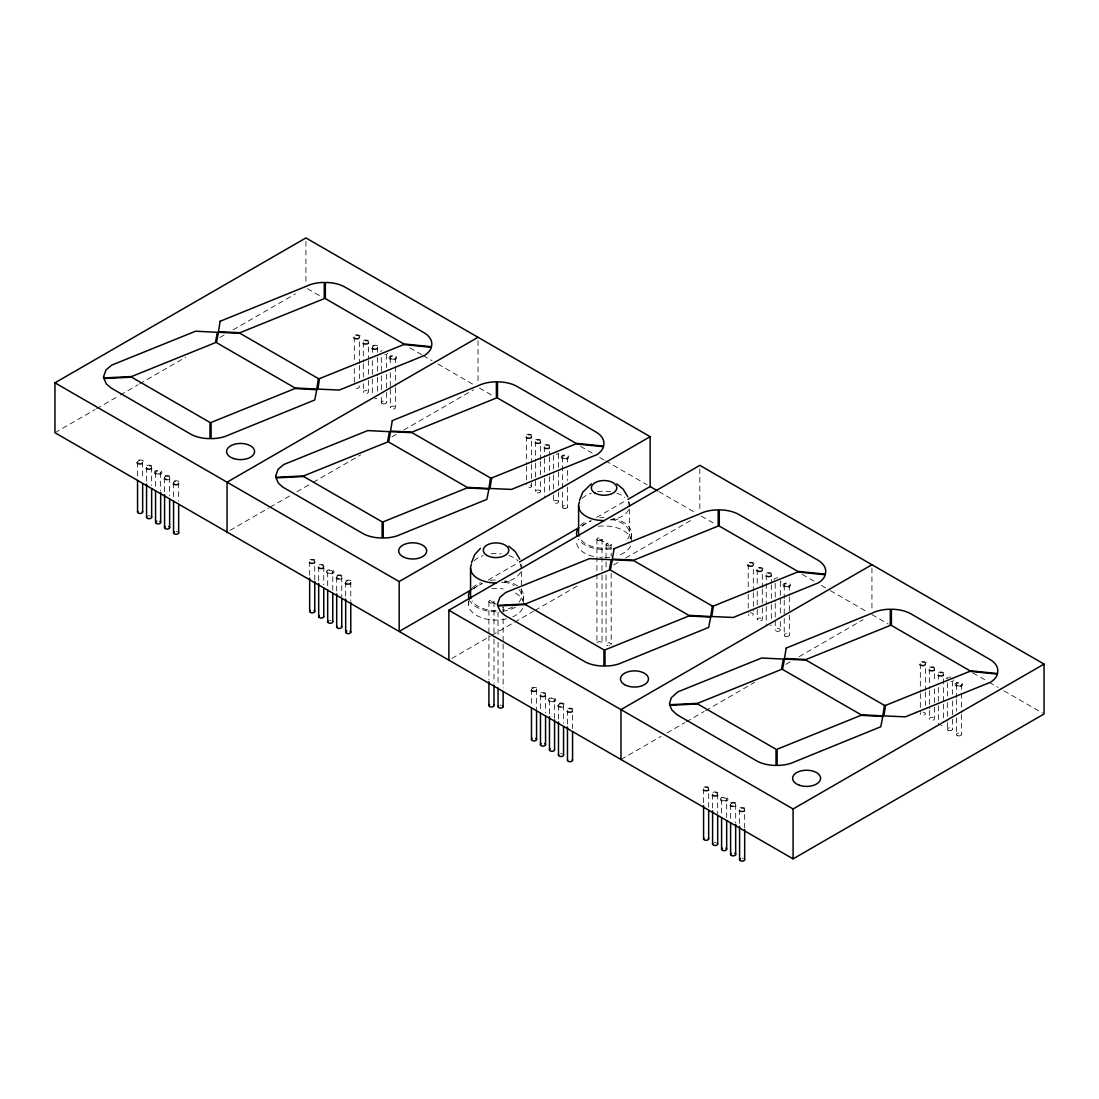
<?xml version="1.0" encoding="UTF-8"?>
<svg xmlns="http://www.w3.org/2000/svg" width="1099" height="1099" viewBox="0 0 1099 1099"><rect width="100%" height="100%" fill="white"/><g stroke="black" fill="none" stroke-linecap="round" stroke-linejoin="round"><path stroke-width="0.75" stroke-dasharray="5 3.75" d="M54.95 432.718L95.05 409.57M96.533 408.704L118.802 395.846M120.286 394.994L138.117 384.705M139.6 383.839L185.635 357.271M219.786 337.544L224.237 334.975M233.153 329.837L295.521 293.818M230.034 530.364L268.637 508.081M270.12 507.216L290.919 495.209M296.854 491.789L311.704 483.217M313.188 482.351L360.706 454.917M391.903 436.921L396.354 434.339M403.773 430.052L473.573 389.76M471.938 589.435L482.337 583.432M488.272 580.011L517.972 562.867M581.824 525.995L590.74 520.857M596.675 517.423L626.375 500.279M451.826 658.425L490.442 636.129M491.926 635.277L533.51 611.264M534.993 610.412L578.06 585.547M613.695 564.968L619.644 561.548M625.578 558.113L690.914 520.39M620.976 759.505L661.062 736.357M667.011 732.923L684.828 722.634M686.312 721.782L704.129 711.493M705.613 710.641L754.628 682.342M785.812 664.332L790.263 661.763M799.179 656.625L863.031 619.754M599.477 539.211L608.626 544.5M491.459 601.579L496.034 604.216M307.404 288.68L320.757 296.387M409.776 347.779L421.645 354.634M423.129 355.499L432.031 360.637M437.965 364.057L473.573 384.623M479.507 388.043L492.86 395.75M580.409 446.29L593.762 454.011M599.697 457.431L604.148 460M605.631 460.852L647.174 484.838M658.905 491.624L695.447 512.711M701.313 516.104L716.15 524.663M802.201 574.351L814.071 581.206M821.489 585.492L828.907 589.765M830.391 590.63L867.482 612.047M871.933 614.616L888.253 624.04M972.835 672.863L987.671 681.421M989.155 682.287L998.057 687.424M1003.991 690.845L1042.566 713.127M961.446 684.567L961.446 712.839M961.446 714.501L961.446 734.462M956.35 684.567L956.35 697.865M956.35 699.527L956.35 711.177M956.35 717.826L956.35 734.462M952.435 681.037L952.435 694.334M952.435 700.983L952.435 717.62M952.435 719.282L952.435 729.255M947.352 682.699L947.352 695.997M947.352 702.646L947.352 720.944M947.352 722.606L947.352 729.255M943.437 674.168A2.541 1.47 0 0 1 939.618 675.445A2.541 1.47 0 0 1 939.618 672.89A2.541 1.47 0 0 1 943.437 674.168L943.437 702.44M943.437 704.102L943.437 722.4M938.34 674.168L938.34 680.817M938.34 687.479L938.34 704.102M938.34 705.764L938.34 724.062M934.438 668.975A2.541 1.47 0 0 1 930.619 670.239A2.541 1.47 0 0 1 930.619 667.697A2.541 1.47 0 0 1 934.438 668.975L934.438 682.287M934.438 688.936L934.438 705.558M934.438 707.22L934.438 718.87A2.541 1.47 0 0 1 930.619 720.133A2.541 1.47 0 0 1 930.619 717.592A2.541 1.47 0 0 1 934.438 718.87M929.342 668.975L929.342 688.922M929.342 690.584L929.342 708.882M929.342 710.545L929.342 718.856M925.427 663.837A2.541 1.47 0 0 1 921.525 665.019A2.541 1.47 0 0 1 921.718 662.477A2.541 1.47 0 0 1 925.427 663.837L925.427 690.447M925.427 692.109L925.427 705.421M920.344 663.714L920.344 691.985M920.344 693.648L920.344 711.946M871.933 568.046L871.933 611.291M789.329 585.19L789.329 595.177M789.329 596.839L789.329 613.476M789.329 615.138L789.329 635.085M784.233 585.19L784.233 598.502M784.233 600.164L784.233 616.8M784.233 618.462L784.233 635.085M780.331 581.659L780.331 613.256M780.331 621.581L780.331 629.892A2.541 1.47 0 0 1 776.512 631.169A2.541 1.47 0 0 1 776.512 628.614A2.541 1.47 0 0 1 780.331 629.892M775.235 583.322L775.235 601.62M775.235 603.282L775.235 629.892M771.319 574.804A2.541 1.47 0 0 1 767.5 576.082A2.541 1.47 0 0 1 767.5 573.527A2.541 1.47 0 0 1 771.319 574.804L771.319 583.116M771.319 584.778L771.319 603.076M771.319 604.738L771.319 623.037M766.237 574.804L766.237 604.738M766.237 606.401L766.237 624.699M762.321 569.612A2.541 1.47 0 0 1 758.502 570.876A2.541 1.47 0 0 1 758.502 568.334A2.541 1.47 0 0 1 762.321 569.612L762.321 587.896M762.321 589.559L762.321 606.195M762.321 607.857L762.321 619.506A2.541 1.47 0 0 1 758.502 620.77A2.541 1.47 0 0 1 758.502 618.229A2.541 1.47 0 0 1 762.321 619.506M757.238 569.598L757.238 584.572M757.238 591.221L757.238 607.857M757.238 609.519L757.238 619.493M753.323 564.474A2.541 1.47 0 0 1 749.408 565.642A2.541 1.47 0 0 1 749.6 563.1A2.541 1.47 0 0 1 753.323 564.474L753.323 591.083M753.323 592.746L753.323 611.044M748.227 564.35L748.227 592.622M748.227 594.284L748.227 612.569M744.682 809.702A2.541 1.47 0 0 1 740.863 810.98A2.541 1.47 0 0 1 740.863 808.438A2.541 1.47 0 0 1 744.682 809.702L744.682 828M739.586 809.702L739.586 826.338M735.671 804.358L735.671 822.643M730.601 804.674L730.601 819.634M726.673 799.316A2.541 1.47 0 0 1 722.854 800.594A2.541 1.47 0 0 1 722.854 798.039A2.541 1.47 0 0 1 726.673 799.316L726.673 817.615M721.59 799.316L721.59 814.277M717.674 794.014L717.674 813.974M712.592 794.22L712.592 809.194M708.676 788.917A2.541 1.47 0 0 1 704.857 790.195A2.541 1.47 0 0 1 704.857 787.653A2.541 1.47 0 0 1 708.676 788.917L708.676 807.216M703.58 788.917L703.58 803.891M699.829 468.682L699.829 510.252M631.554 533.537L631.554 540.186M629.507 509.139L629.507 533.537M611.168 544.5L611.168 556.328M611.168 573.238L611.168 644.275A2.541 1.47 0 0 0 608.846 642.819A2.541 1.47 0 0 0 606.112 644.028A2.541 1.47 0 0 0 607.967 645.704M606.071 544.5L606.071 568.169M606.071 574.942L606.071 644.275M602.018 539.211L602.018 573.293M602.018 574.997L602.018 643.149M596.936 539.211L596.936 643.162M572.565 710.339A2.541 1.47 0 0 1 568.746 711.616A2.541 1.47 0 0 1 568.746 709.075A2.541 1.47 0 0 1 572.565 710.339L572.565 728.637M567.524 457.143L567.524 463.792M567.524 470.441L567.524 480.428M567.524 487.077L567.524 507.037M567.482 710.339L567.482 725.313M563.553 704.981L563.553 723.279M562.441 457.143L562.441 507.037M558.526 453.612L558.526 470.235M558.526 471.897L558.526 490.195M558.526 491.857L558.526 501.831A2.541 1.47 0 0 1 554.707 503.108A2.541 1.47 0 0 1 554.707 500.567A2.541 1.47 0 0 1 558.526 501.831M558.484 705.297L558.484 720.271M554.569 699.953A2.541 1.47 0 0 1 550.75 701.217A2.541 1.47 0 0 1 550.75 698.676A2.541 1.47 0 0 1 554.569 699.953L554.569 718.238M553.429 455.274L553.429 473.559M553.429 475.221L553.429 493.52M553.429 495.182L553.429 501.831M549.527 446.743A2.541 1.47 0 0 1 545.708 448.021A2.541 1.47 0 0 1 545.708 445.48A2.541 1.47 0 0 1 549.527 446.743L549.527 455.068M549.527 456.731L549.527 475.015M549.527 476.678L549.527 494.976M549.473 699.953L549.473 714.913M545.557 694.637L545.557 712.935M544.431 446.743L544.431 456.731M544.431 458.393L544.431 476.678M544.431 478.34L544.431 496.638M540.529 441.551A2.541 1.47 0 0 1 536.697 442.828A2.541 1.47 0 0 1 536.71 440.273A2.541 1.47 0 0 1 540.529 441.551L540.529 459.849M540.529 461.511L540.529 474.809M540.529 481.472L540.529 491.445A2.541 1.47 0 0 1 536.697 492.709A2.541 1.47 0 0 1 536.71 490.168A2.541 1.47 0 0 1 540.529 491.445M540.474 694.856L540.474 709.83M536.559 689.554L536.559 709.514M535.433 441.551L535.433 461.498M535.433 463.174L535.433 491.445M531.518 436.413A2.541 1.47 0 0 1 527.616 437.594A2.541 1.47 0 0 1 527.795 435.053A2.541 1.47 0 0 1 531.518 436.413L531.518 463.022M531.518 464.685L531.518 481.321M531.518 482.983L531.518 486.308M531.476 689.554L531.476 704.514M526.435 436.289L526.435 464.561M526.435 466.223L526.435 484.522M523.522 595.905L523.522 600.892M521.489 571.507L521.489 595.905M503.15 606.854L503.15 611.937M503.15 618.696L503.15 642.379M503.15 644.069L503.15 688.043M498.053 611.937L498.053 635.607M498.053 642.379L498.053 684.65M494.001 601.579L494.001 637.351M494.001 639.055L494.001 683.358M488.918 601.579L488.918 633.958M488.918 635.662L488.918 679.965M478.024 340.621L478.024 383.867M468.531 600.892L468.531 604.216M395.42 357.779L395.42 386.051M395.42 387.713L395.42 407.66A2.541 1.47 0 0 1 391.601 408.938A2.541 1.47 0 0 1 391.601 406.396A2.541 1.47 0 0 1 395.42 407.66M390.324 357.779L390.324 366.091M390.324 372.74L390.324 387.713M390.324 389.376L390.324 407.66M386.422 354.235L386.422 367.547M386.422 374.196L386.422 390.832M386.422 392.494L386.422 402.468M381.326 357.56L381.326 374.196M381.326 375.858L381.326 390.832M381.326 397.481L381.326 402.468M377.41 347.38L377.41 355.691M377.41 357.354L377.41 375.652M377.41 377.314L377.41 395.613M372.327 347.38L372.327 354.029M372.327 360.678L372.327 377.314M372.327 378.976L372.327 393.95M368.412 342.187A2.541 1.47 0 0 1 364.593 343.451A2.541 1.47 0 0 1 364.593 340.91A2.541 1.47 0 0 1 368.412 342.187L368.412 358.81M368.412 360.472L368.412 378.77M368.412 380.433L368.412 392.082A2.541 1.47 0 0 1 364.593 393.346A2.541 1.47 0 0 1 364.593 390.804A2.541 1.47 0 0 1 368.412 392.082M363.316 342.174L363.316 362.134M363.316 363.796L363.316 377.108M363.316 383.757L363.316 392.068M359.414 337.05A2.541 1.47 0 0 1 355.499 338.231A2.541 1.47 0 0 1 355.691 335.676A2.541 1.47 0 0 1 359.414 337.05L359.414 363.659M359.414 365.321L359.414 378.619M354.318 336.926L354.318 361.873M354.318 368.522L354.318 385.145M350.773 582.291L350.773 600.576M345.677 582.291L345.677 597.252M341.748 576.934L341.748 596.894M336.692 577.25L336.692 592.21M332.763 571.892A2.541 1.47 0 0 1 328.944 573.17A2.541 1.47 0 0 1 328.944 570.615A2.541 1.47 0 0 1 332.763 571.892L332.763 590.19M327.681 571.892L327.681 586.866M323.752 566.589L323.752 584.888M318.683 566.796L318.683 581.769M314.767 561.493A2.541 1.47 0 0 1 310.948 562.77A2.541 1.47 0 0 1 310.948 560.229A2.541 1.47 0 0 1 314.767 561.493L314.767 579.791M309.671 561.493L309.671 576.467M305.92 241.258L305.92 284.49M178.656 482.914L178.656 501.213M173.56 482.914L173.56 497.888M169.644 477.557L169.644 495.855M164.575 477.873L164.575 492.847M160.66 472.529L160.66 490.813M155.563 472.529L155.563 489.151M151.648 467.226L151.648 485.511M146.565 467.432L146.565 482.406M142.65 462.129L142.65 478.766M137.554 462.129L137.554 478.766M630.606 545.956A27.502 15.881 0 0 1 617.803 555.599M609.78 557.385A27.502 15.881 0 0 1 599.738 557.536M593.529 556.52A27.502 15.881 0 0 1 576.549 541.848M598.323 526.325A27.502 15.881 0 0 1 631.554 541.848M612.885 518.508A27.502 15.881 0 0 1 628.971 540.255M611.168 548.868A27.502 15.881 0 0 1 578.211 538.963M580.231 525.597A27.502 15.881 0 0 1 587.306 520.94M599.738 517.863A27.502 15.881 0 0 1 604.052 517.656M610.646 519.332A25.456 14.699 0 0 1 626.1 540.887M610.646 547.742A25.456 14.699 0 0 1 579.461 537.342M582.003 526.187A25.456 14.699 0 0 1 591.317 520.802M628.642 509.689A25.456 14.699 0 0 1 610.646 520.088M582.003 498.534A25.456 14.699 0 0 1 591.317 493.163M597.458 491.693A25.456 14.699 0 0 1 610.646 491.693M616.786 493.163A25.456 14.699 0 0 1 624.905 497.462M609.89 645.553A2.541 1.47 0 0 1 609.286 645.704M597.018 642.778A2.541 1.47 0 0 1 601.277 642.118A2.541 1.47 0 0 1 600.136 644.577M522.588 608.324A27.502 15.881 0 0 1 512.766 616.814M506.557 618.888A27.502 15.881 0 0 1 478.821 616.594A27.502 15.881 0 0 1 468.957 601.455M491.72 588.542A27.502 15.881 0 0 1 503.15 588.885M515.472 592.993A27.502 15.881 0 0 1 523.522 604.216M515.472 607.129A27.502 15.881 0 0 1 503.15 611.236M496.034 611.772A27.502 15.881 0 0 1 470.193 601.332M472.213 587.965A27.502 15.881 0 0 1 480.758 582.704M490.305 580.368A27.502 15.881 0 0 1 496.034 580.025M504.867 580.863A27.502 15.881 0 0 1 518.893 587.086M520.953 589.188A27.502 15.881 0 0 1 522.588 600.013M519.099 589.682A25.456 14.699 0 0 1 519.099 602.115M512.821 606.95A25.456 14.699 0 0 1 502.614 610.096M496.034 610.604A25.456 14.699 0 0 1 472.103 600.933M473.985 588.556A25.456 14.699 0 0 1 481.898 583.679M504.207 581.975A25.456 14.699 0 0 1 514.03 585.506M520.624 572.057A25.456 14.699 0 0 1 499.358 582.827M473.985 560.902A25.456 14.699 0 0 1 483.299 555.517M491.061 553.841A25.456 14.699 0 0 1 501.007 553.841M508.755 555.517A25.456 14.699 0 0 1 518.082 560.902M499.949 705.228A2.541 1.47 0 0 1 501.268 705.228M503.067 607.239A2.541 1.47 0 0 1 502.806 607.596M922.995 712.193A2.541 1.47 0 0 1 925.372 713.979A2.541 1.47 0 0 1 921.91 715.023A2.541 1.47 0 0 1 920.742 712.88M742.141 858.127A2.541 1.47 0 0 1 743.405 858.333M953.589 679.938A3.819 2.212 0 0 1 953.204 680.473M951.803 681.27A3.819 2.212 0 0 1 950.882 681.49M946.198 678.797A3.819 2.212 0 0 1 947.984 677.451M948.904 677.231A3.819 2.212 0 0 1 950.882 677.231M947.681 678.633A2.541 1.47 0 0 1 948.094 678.33M942.159 725.34A2.541 1.47 0 0 1 940.895 725.532M714.295 842.617A2.541 1.47 0 0 1 715.614 842.562M750.219 612.871A2.541 1.47 0 0 1 753.296 614.107A2.541 1.47 0 0 1 750.892 615.77A2.541 1.47 0 0 1 748.227 614.231M781.087 581.096A3.819 2.212 0 0 1 780.482 581.563M773.957 579.997A3.819 2.212 0 0 1 777.776 577.799M771.237 625.07A2.541 1.47 0 0 1 770.578 625.729M560.751 753.571A2.541 1.47 0 0 1 562.056 753.694M530.35 485.002A2.541 1.47 0 0 1 530.158 487.544A2.541 1.47 0 0 1 526.435 486.184M558.677 453.502A3.819 2.212 0 0 1 555.984 454.148M329.563 620.358A2.541 1.47 0 0 1 330.881 620.358M358.741 385.886A2.541 1.47 0 0 1 358.741 387.865A2.541 1.47 0 0 1 355.32 388.043A2.541 1.47 0 0 1 354.716 386.092M176.115 531.339A2.541 1.47 0 0 1 177.379 531.531M387.562 353.15A3.819 2.212 0 0 1 387.178 353.686M385.776 354.482A3.819 2.212 0 0 1 384.856 354.702M380.556 351.474A3.819 2.212 0 0 1 381.957 350.663M376.669 398.305A2.541 1.47 0 0 1 374.869 398.745M148.269 515.829A2.541 1.47 0 0 1 149.588 515.774M155.77 470.784L155.069 471.183A3.819 2.212 0 0 0 155.083 473.875L155.797 474.273A3.819 2.212 0 0 0 160.44 474.273L161.141 473.861A3.819 2.212 0 0 0 161.127 471.169L160.427 470.77A3.819 2.212 0 0 0 155.77 470.784M327.887 570.147L327.186 570.56A3.819 2.212 0 0 0 327.2 573.238L327.9 573.651A3.819 2.212 0 0 0 332.557 573.637L333.258 573.225A3.819 2.212 0 0 0 333.244 570.546L332.53 570.134A3.819 2.212 0 0 0 327.887 570.147M549.679 698.208L548.978 698.607A3.819 2.212 0 0 0 549.005 701.299L549.706 701.698A3.819 2.212 0 0 0 554.363 701.698L555.064 701.286A3.819 2.212 0 0 0 555.036 698.593L554.336 698.195A3.819 2.212 0 0 0 549.679 698.208M721.796 797.572L721.095 797.984A3.819 2.212 0 0 0 721.109 800.663L721.823 801.075A3.819 2.212 0 0 0 726.466 801.061L727.167 800.649A3.819 2.212 0 0 0 727.153 797.97L726.439 797.558A3.819 2.212 0 0 0 721.796 797.572M165.606 476.54L165.125 476.801A2.541 1.47 0 0 0 165.056 478.587L165.509 478.862A2.541 1.47 0 0 0 168.944 478.738A2.541 1.47 0 0 0 169.026 476.76A2.541 1.47 0 0 0 165.606 476.54M337.723 575.903L337.242 576.164A2.541 1.47 0 0 0 337.173 577.95L337.627 578.239A2.541 1.47 0 0 0 341.061 578.101A2.541 1.47 0 0 0 341.143 576.123A2.541 1.47 0 0 0 337.723 575.903M559.515 703.964L559.034 704.225A2.541 1.47 0 0 0 558.965 706.011L559.432 706.286A2.541 1.47 0 0 0 562.853 706.162A2.541 1.47 0 0 0 562.935 704.171A2.541 1.47 0 0 0 559.515 703.964M731.632 803.328L731.151 803.589A2.541 1.47 0 0 0 731.082 805.375L731.536 805.663A2.541 1.47 0 0 0 734.97 805.526A2.541 1.47 0 0 0 735.052 803.548A2.541 1.47 0 0 0 731.632 803.328M151.03 468.284L150.536 468.545A2.541 1.47 0 0 1 147.445 468.435L147.005 468.147A2.541 1.47 0 0 1 147.5 466.182A2.541 1.47 0 0 1 150.934 466.306A2.541 1.47 0 0 1 151.03 468.284M323.147 567.661L322.653 567.908A2.541 1.47 0 0 1 319.548 567.812L319.108 567.524A2.541 1.47 0 0 1 319.617 565.559A2.541 1.47 0 0 1 323.051 565.669A2.541 1.47 0 0 1 323.147 567.661M544.939 695.708L544.445 695.969A2.541 1.47 0 0 1 541.354 695.859L540.914 695.571A2.541 1.47 0 0 1 541.409 693.606A2.541 1.47 0 0 1 544.843 693.73A2.541 1.47 0 0 1 544.939 695.708M717.056 795.085L716.562 795.333A2.541 1.47 0 0 1 713.471 795.236L713.017 794.948A2.541 1.47 0 0 1 713.526 792.983A2.541 1.47 0 0 1 716.96 793.093A2.541 1.47 0 0 1 717.056 795.085M390.749 355.939L390.008 356.323A3.819 2.212 0 0 0 390.118 359.304A3.819 2.212 0 0 0 395.255 359.497A3.819 2.212 0 0 0 396.052 356.543L395.393 356.117A3.819 2.212 0 0 0 390.749 355.939M562.867 455.302L562.111 455.687A3.819 2.212 0 0 0 562.221 458.668A3.819 2.212 0 0 0 567.372 458.86A3.819 2.212 0 0 0 568.156 455.92L567.496 455.481A3.819 2.212 0 0 0 562.867 455.302M784.659 583.363L783.917 583.748A3.819 2.212 0 0 0 784.027 586.715A3.819 2.212 0 0 0 789.178 586.921A3.819 2.212 0 0 0 789.961 583.967L789.302 583.542A3.819 2.212 0 0 0 784.659 583.363M956.776 682.726L956.02 683.111A3.819 2.212 0 0 0 956.13 686.092A3.819 2.212 0 0 0 961.282 686.284A3.819 2.212 0 0 0 962.065 683.344L961.419 682.905A3.819 2.212 0 0 0 956.776 682.726M606.827 545.53A2.541 1.47 0 0 0 611.085 544.87A2.541 1.47 0 0 0 607.967 543.071A2.541 1.47 0 0 0 606.827 545.53M597.677 540.255A2.541 1.47 0 0 0 601.936 539.595A2.541 1.47 0 0 0 598.818 537.796A2.541 1.47 0 0 0 597.677 540.255M489.659 602.623A2.541 1.47 0 0 0 493.918 601.95A2.541 1.47 0 0 0 490.786 600.164A2.541 1.47 0 0 0 489.659 602.623M731.22 806.419A3.819 2.212 0 0 0 736.948 804.509A3.819 2.212 0 0 0 731.22 802.6A3.819 2.212 0 0 0 731.22 806.419M957.092 685.597A2.541 1.47 0 0 0 961.35 684.938A2.541 1.47 0 0 0 958.232 683.138A2.541 1.47 0 0 0 957.092 685.597M929.974 670.885A3.819 2.212 0 0 0 935.702 668.975A3.819 2.212 0 0 0 929.974 667.066A3.819 2.212 0 0 0 929.974 670.885M938.986 676.077A3.819 2.212 0 0 0 944.714 674.168A3.819 2.212 0 0 0 938.986 672.258A3.819 2.212 0 0 0 938.986 676.077M920.193 665.335A3.819 2.212 0 0 0 926.581 664.346A3.819 2.212 0 0 0 921.896 661.639A3.819 2.212 0 0 0 920.193 665.335M957.092 735.492A2.541 1.47 0 0 0 961.35 734.833A2.541 1.47 0 0 0 958.232 733.033A2.541 1.47 0 0 0 957.092 735.492M948.094 730.299A2.541 1.47 0 0 0 952.352 729.64A2.541 1.47 0 0 0 949.234 727.84A2.541 1.47 0 0 0 948.094 730.299M740.122 811.584A3.819 2.212 0 0 0 745.946 809.784A3.819 2.212 0 0 0 740.341 807.765A3.819 2.212 0 0 0 740.122 811.584M704.225 790.827A3.819 2.212 0 0 0 709.954 788.917A3.819 2.212 0 0 0 704.225 787.008A3.819 2.212 0 0 0 704.225 790.827M713.196 796.019A3.819 2.212 0 0 0 718.952 794.137A3.819 2.212 0 0 0 713.251 792.2A3.819 2.212 0 0 0 713.196 796.019M558.319 706.698A3.819 2.212 0 0 0 564.707 705.709A3.819 2.212 0 0 0 560.037 703.017A3.819 2.212 0 0 0 558.319 706.698M532.218 690.598A2.541 1.47 0 0 0 536.477 689.938A2.541 1.47 0 0 0 533.358 688.139A2.541 1.47 0 0 0 532.218 690.598M784.988 586.234A2.541 1.47 0 0 0 789.247 585.575A2.541 1.47 0 0 0 786.128 583.775A2.541 1.47 0 0 0 784.988 586.234M757.074 571.164A3.819 2.212 0 0 0 763.462 570.175A3.819 2.212 0 0 0 758.791 567.469A3.819 2.212 0 0 0 757.074 571.164M766.868 576.714A3.819 2.212 0 0 0 772.597 574.804A3.819 2.212 0 0 0 766.868 572.895A3.819 2.212 0 0 0 766.868 576.714M748.076 565.971A3.819 2.212 0 0 0 754.464 564.982A3.819 2.212 0 0 0 749.793 562.276A3.819 2.212 0 0 0 748.076 565.971M784.988 636.129A2.541 1.47 0 0 0 789.247 635.469A2.541 1.47 0 0 0 786.128 633.67A2.541 1.47 0 0 0 784.988 636.129M568.004 712.207A3.819 2.212 0 0 0 573.843 710.421A3.819 2.212 0 0 0 568.224 708.402A3.819 2.212 0 0 0 568.004 712.207M532.108 691.463A3.819 2.212 0 0 0 537.837 689.554A3.819 2.212 0 0 0 532.108 687.644A3.819 2.212 0 0 0 532.108 691.463M541.079 696.656A3.819 2.212 0 0 0 546.835 694.774A3.819 2.212 0 0 0 541.134 692.837A3.819 2.212 0 0 0 541.079 696.656M337.311 578.994A3.819 2.212 0 0 0 343.039 577.085A3.819 2.212 0 0 0 337.311 575.175A3.819 2.212 0 0 0 337.311 578.994M346.419 583.322A2.541 1.47 0 0 0 350.677 582.662A2.541 1.47 0 0 0 347.559 580.863A2.541 1.47 0 0 0 346.419 583.322M563.183 458.187A2.541 1.47 0 0 0 567.441 457.527A2.541 1.47 0 0 0 564.323 455.728A2.541 1.47 0 0 0 563.183 458.187M536.065 443.46A3.819 2.212 0 0 0 541.793 441.551A3.819 2.212 0 0 0 536.065 439.641A3.819 2.212 0 0 0 536.065 443.46M545.077 448.653A3.819 2.212 0 0 0 550.805 446.743A3.819 2.212 0 0 0 545.077 444.834A3.819 2.212 0 0 0 545.077 448.653M527.067 438.267A3.819 2.212 0 0 0 532.795 436.358A3.819 2.212 0 0 0 527.067 434.448A3.819 2.212 0 0 0 527.067 438.267M563.183 508.068A2.541 1.47 0 0 0 567.441 507.408A2.541 1.47 0 0 0 564.323 505.609A2.541 1.47 0 0 0 563.183 508.068M346.199 584.16A3.819 2.212 0 0 0 352.037 582.36A3.819 2.212 0 0 0 346.432 580.341A3.819 2.212 0 0 0 346.199 584.16M310.303 563.402A3.819 2.212 0 0 0 316.031 561.493A3.819 2.212 0 0 0 310.303 559.583A3.819 2.212 0 0 0 310.303 563.402M319.287 568.595A3.819 2.212 0 0 0 325.043 566.713A3.819 2.212 0 0 0 319.342 564.776A3.819 2.212 0 0 0 319.287 568.595M165.207 479.631A3.819 2.212 0 0 0 170.936 477.722A3.819 2.212 0 0 0 165.207 475.812A3.819 2.212 0 0 0 165.207 479.631M138.309 463.174A2.541 1.47 0 0 0 142.568 462.514A2.541 1.47 0 0 0 139.449 460.715A2.541 1.47 0 0 0 138.309 463.174M174.315 483.958A2.541 1.47 0 0 0 178.574 483.299A2.541 1.47 0 0 0 175.455 481.499A2.541 1.47 0 0 0 174.315 483.958M391.065 358.81A2.541 1.47 0 0 0 395.324 358.15A2.541 1.47 0 0 0 392.219 356.351A2.541 1.47 0 0 0 391.065 358.81M363.961 344.097A3.819 2.212 0 0 0 369.69 342.187A3.819 2.212 0 0 0 363.961 340.278A3.819 2.212 0 0 0 363.961 344.097M372.959 349.29A3.819 2.212 0 0 0 378.688 347.38A3.819 2.212 0 0 0 372.959 345.471A3.819 2.212 0 0 0 372.959 349.29M373.069 348.424A2.541 1.47 0 0 0 377.328 347.765A2.541 1.47 0 0 0 374.209 345.965A2.541 1.47 0 0 0 373.069 348.424M354.166 338.547A3.819 2.212 0 0 0 360.554 337.558A3.819 2.212 0 0 0 355.87 334.852A3.819 2.212 0 0 0 354.166 338.547M382.067 403.512A2.541 1.47 0 0 0 386.326 402.852A2.541 1.47 0 0 0 383.208 401.053A2.541 1.47 0 0 0 382.067 403.512M156.305 473.559A2.541 1.47 0 0 0 160.564 472.9A2.541 1.47 0 0 0 157.445 471.1A2.541 1.47 0 0 0 156.305 473.559M174.095 484.796A3.819 2.212 0 0 0 179.934 482.997A3.819 2.212 0 0 0 174.315 480.977A3.819 2.212 0 0 0 174.095 484.796M137.402 463.696A3.819 2.212 0 0 0 143.79 462.706A3.819 2.212 0 0 0 139.12 460A3.819 2.212 0 0 0 137.402 463.696M147.17 469.232A3.819 2.212 0 0 0 152.926 467.35A3.819 2.212 0 0 0 147.225 465.413A3.819 2.212 0 0 0 147.17 469.232"/><path stroke-width="1.5" d="M471.444 562.867L474.727 554.569L480.442 548.36M579.461 500.512L582.758 492.201L591.317 483.835M448.859 660.142L448.859 610.247L699.829 465.358L1044.05 664.084L1044.05 713.979L793.08 858.869L54.95 432.718L54.95 382.823L305.92 237.933L650.141 436.66L650.141 486.555L627.859 499.413M478.024 337.297L227.067 482.186L227.067 532.081M54.95 382.823L399.171 581.563L650.141 436.66M470.454 590.3L399.171 631.444L399.171 581.563M519.456 562.001L578.857 527.712M871.933 564.721L620.976 709.611L620.976 759.505M448.859 610.247L793.08 808.974L1044.05 664.084M165.331 526.586L165.125 526.696A2.541 1.47 0 0 0 165.056 528.482L165.509 528.756A2.541 1.47 0 0 0 169.095 528.537A2.541 1.47 0 0 0 168.71 526.462M731.343 853.374L731.151 853.483A2.541 1.47 0 0 0 731.082 855.269L731.536 855.544A2.541 1.47 0 0 0 735.121 855.324A2.541 1.47 0 0 0 734.736 853.264M650.141 486.555L657.449 490.772M616.786 483.835L623.147 489.124L627.804 496.83M508.755 546.203L515.129 551.492L519.786 559.199M793.08 808.974L793.08 858.869M744.682 829.663L744.682 859.597M739.586 826.338L739.586 859.597M735.671 824.305L735.671 854.253M730.601 822.959L730.601 854.569M726.673 820.939L726.673 849.211M721.59 817.615L721.59 849.211M717.674 815.637L717.674 843.908M712.592 810.856L712.592 844.114M708.676 810.54L708.676 838.812M703.58 805.553L703.58 838.812M578.596 505.883L578.596 533.537A25.456 14.699 0 0 0 578.981 536.092M572.565 731.961L572.565 760.233M567.482 726.975L567.482 760.233M563.553 726.604L563.553 754.876M558.484 721.933L558.484 755.192M554.569 719.9L554.569 749.834M549.473 716.575L549.473 749.834M545.557 716.26L545.557 744.531M540.474 713.155L540.474 744.751M536.559 711.177L536.559 739.448M531.476 707.852L531.476 739.448M503.15 691.422L503.15 706.643M498.053 688.043L498.053 706.643M494.001 685.062L494.001 705.517M488.918 681.668L488.918 705.531M470.564 568.252L470.564 595.905A25.456 14.699 0 0 0 470.963 598.46M350.773 602.238L350.773 632.172M345.677 598.914L345.677 632.172M341.748 598.557L341.748 626.828M336.692 593.872L336.692 627.144M332.763 593.515L332.763 621.787M327.681 590.19L327.681 621.787M323.752 588.212L323.752 616.484M318.683 583.432L318.683 616.69M314.767 581.453L314.767 611.387M309.671 578.129L309.671 611.387M178.656 504.537L178.656 532.809M173.56 501.213L173.56 532.809M169.644 499.18L169.644 527.451M164.575 494.509L164.575 527.767M160.66 492.476L160.66 522.423M155.563 490.813L155.563 522.423M151.648 488.835L151.648 517.107M146.565 484.068L146.565 517.327M142.65 483.752L142.65 512.024M137.554 480.428L137.554 512.024M604.052 520.583A25.456 14.699 0 0 1 579.461 502.078M628.642 502.078A25.456 14.699 0 0 1 629.507 505.883M576.975 536.298A27.502 15.881 0 0 1 577.483 529.43M496.034 582.951A25.456 14.699 0 0 1 471.444 564.446M520.624 564.446A25.456 14.699 0 0 1 521.489 568.252M502.806 705.901A2.541 1.47 0 0 1 500.608 708.113A2.541 1.47 0 0 1 498.397 705.901M493.918 705.132A2.541 1.47 0 0 1 490.8 706.945A2.541 1.47 0 0 1 489.646 704.486M469.465 600.013A27.502 15.881 0 0 1 471.114 589.188M708.333 838.084A2.541 1.47 0 0 1 706.135 840.282A2.541 1.47 0 0 1 703.923 838.084M744.6 859.226A2.541 1.47 0 0 1 741.482 861.025A2.541 1.47 0 0 1 740.341 858.566M717.235 843.18A2.541 1.47 0 0 1 717.056 844.966L716.562 845.227A2.541 1.47 0 0 1 713.471 845.117L713.017 844.829A2.541 1.47 0 0 1 712.839 843.373M725.931 848.167A2.541 1.47 0 0 1 725.931 850.241A2.541 1.47 0 0 1 722.331 850.241A2.541 1.47 0 0 1 722.331 848.167M535.817 738.404A2.541 1.47 0 0 1 535.817 740.479A2.541 1.47 0 0 1 532.218 740.479A2.541 1.47 0 0 1 532.218 738.404M572.222 759.505A2.541 1.47 0 0 1 570.354 761.689A2.541 1.47 0 0 1 567.565 759.849M544.678 743.528A2.541 1.47 0 0 1 544.939 745.603L544.445 745.864A2.541 1.47 0 0 1 541.354 745.754L540.914 745.465A2.541 1.47 0 0 1 541.093 743.68M554.473 749.463A2.541 1.47 0 0 1 551.368 751.263A2.541 1.47 0 0 1 550.214 748.804M563.402 754.505A2.541 1.47 0 0 1 562.523 756.222A2.541 1.47 0 0 1 559.432 756.181L558.965 755.906A2.541 1.47 0 0 1 558.69 754.436M314.012 610.357A2.541 1.47 0 0 1 314.012 612.431A2.541 1.47 0 0 1 310.413 612.431A2.541 1.47 0 0 1 310.413 610.357M350.018 631.142A2.541 1.47 0 0 1 349.867 633.299A2.541 1.47 0 0 1 346.144 633.024A2.541 1.47 0 0 1 346.954 630.908M323.628 616.099A2.541 1.47 0 0 1 323.147 617.542L322.653 617.803A2.541 1.47 0 0 1 319.548 617.693L319.108 617.418A2.541 1.47 0 0 1 319.287 615.632M332.42 621.045A2.541 1.47 0 0 1 330.222 623.257A2.541 1.47 0 0 1 328.01 621.045M341.281 626.114A2.541 1.47 0 0 1 340.978 628.051A2.541 1.47 0 0 1 337.627 628.12L337.173 627.845A2.541 1.47 0 0 1 336.898 626.389M142.307 511.282A2.541 1.47 0 0 1 140.109 513.494A2.541 1.47 0 0 1 137.897 511.282M178.574 532.424A2.541 1.47 0 0 1 175.455 534.224A2.541 1.47 0 0 1 174.315 531.765M151.209 516.393A2.541 1.47 0 0 1 151.03 518.178L150.536 518.44A2.541 1.47 0 0 1 147.445 518.33L147.005 518.041A2.541 1.47 0 0 1 146.813 516.585M159.905 521.379A2.541 1.47 0 0 1 159.74 523.536A2.541 1.47 0 0 1 156.017 523.261A2.541 1.47 0 0 1 156.841 521.146M103.567 376.641L103.663 377.946L131.564 376.545L215.431 342.641L217.341 332.31L195.622 331.197L111.755 365.102L106.012 369.923L103.567 376.641M275.67 476.004L275.767 477.309L303.667 475.908L387.535 442.004L389.444 431.673L367.739 430.574L283.872 464.479L278.116 469.287L275.67 476.004M497.476 604.065L497.572 605.37L525.473 603.955L609.341 570.065L611.25 559.734L589.531 558.622L505.664 592.526L499.921 597.348L497.476 604.065M669.579 703.429L669.689 704.734L697.59 703.333L781.444 669.428L783.367 659.098L761.648 657.999L677.781 691.889L671.269 697.796L669.579 703.429M318.435 378.619L316.773 389.101L294.958 387.933L216.503 342.641L218.426 332.31L239.994 333.327L318.435 378.619M319.521 378.619L317.858 389.101L339.33 390.049L424.599 355.389A28.011 16.169 0 0 0 431.385 347.353L403.814 344.55L319.521 378.619M490.552 477.983L488.89 488.464L467.061 487.297L388.62 442.004L390.53 431.673L412.098 432.69L490.552 477.983M491.638 477.983L489.975 488.464L511.433 489.426L596.702 454.752A28.011 16.169 0 0 0 603.502 446.716L575.917 443.914L491.638 477.983M712.358 606.044L710.696 616.512L688.867 615.358L610.412 570.065L612.335 559.734L633.903 560.751L712.358 606.044M713.43 606.044L711.767 616.512L733.239 617.473L818.508 582.8A28.011 16.169 0 0 0 825.308 574.777L797.723 571.975L713.43 606.044M884.461 705.407L882.799 715.889L860.984 714.721L782.529 669.428L784.439 659.098L806.02 660.114L884.461 705.407M885.547 705.407L883.884 715.889L905.342 716.85L990.611 682.177A28.011 16.169 0 0 0 997.411 674.14L969.826 671.338L885.547 705.407M220.185 321.265L218.426 331.678L239.994 332.709L324.274 298.626L324.274 282.457A28.011 16.169 0 0 0 305.81 286.468L220.185 321.265M392.302 420.642L390.53 431.055L412.098 432.072L496.391 398.003L496.391 381.834A28.011 16.169 0 0 0 477.928 385.845L392.302 420.642M614.094 548.689L612.335 559.103L633.903 560.133L718.196 526.05L718.196 509.881A28.011 16.169 0 0 0 699.72 513.892L614.094 548.689M786.211 648.067L784.439 658.48L806.02 659.496L890.3 625.427L890.3 609.244A28.011 16.169 0 0 0 871.837 613.269L786.211 648.067M316.773 389.719L314.754 399.981L225.089 436.454A28.011 16.169 0 0 1 211.09 438.625L211.09 422.456L294.958 388.551L316.773 389.719M488.89 489.082L486.871 499.358L397.206 535.831A28.011 16.169 0 0 1 383.208 537.988L383.208 521.819L467.061 487.915L488.89 489.082M710.696 617.143L708.676 627.405L619.012 663.878A28.011 16.169 0 0 1 605 666.049L605 649.88L688.867 615.976L710.696 617.143M882.799 716.507L880.78 726.769L791.115 763.242A28.011 16.169 0 0 1 777.117 765.412L777.117 749.243L860.984 715.339L882.799 716.507M131.564 377.163L103.897 378.537L106.369 383.922L110.793 387.81L191.542 434.613A28.011 16.169 0 0 0 210.005 438.625L210.005 422.456L131.564 377.163M303.667 476.526L276 477.9L278.487 483.285L282.896 487.173L363.659 533.977A28.011 16.169 0 0 0 382.122 537.988L382.122 521.819L303.667 476.526M525.473 604.587L497.806 605.961L500.279 611.332L504.702 615.22L585.451 662.038A28.011 16.169 0 0 0 603.928 666.049L603.928 649.88L525.473 604.587M697.59 703.951L669.909 705.324L671.764 709.844L676.805 714.597L757.568 761.401A28.011 16.169 0 0 0 776.031 765.412L776.031 749.243L697.59 703.951M431.385 346.735L403.814 343.918L325.359 298.626L325.359 282.457A28.011 16.169 0 0 1 345.168 287.196L423.61 332.489A28.011 16.169 0 0 1 431.385 346.735M603.502 446.098L575.917 443.295L497.476 398.003L497.476 381.834A28.011 16.169 0 0 1 517.272 386.56L595.727 431.852A28.011 16.169 0 0 1 603.502 446.098M825.308 574.159L797.723 571.343L719.268 526.05L719.268 509.881A28.011 16.169 0 0 1 739.077 514.62L817.519 559.913A28.011 16.169 0 0 1 825.308 574.159M997.411 673.522L969.826 670.72L891.385 625.427L891.385 609.244A28.011 16.169 0 0 1 911.181 613.984L989.636 659.276A28.011 16.169 0 0 1 997.411 673.522M595.054 493.08A12.735 7.35 0 0 0 616.347 489.783A12.735 7.35 0 0 0 600.755 480.785A12.735 7.35 0 0 0 595.054 493.08M487.022 555.448A12.735 7.35 0 0 0 508.329 552.151A12.735 7.35 0 0 0 492.737 543.153A12.735 7.35 0 0 0 487.022 555.448M799.591 785.318A13.999 8.091 0 0 0 820.596 778.312A13.999 8.091 0 0 0 799.591 771.319A13.999 8.091 0 0 0 799.591 785.318M624.575 684.663A13.999 8.091 0 0 0 647.998 681.037A13.999 8.091 0 0 0 630.853 671.146A13.999 8.091 0 0 0 624.575 684.663M402.77 556.616A13.999 8.091 0 0 0 426.206 552.989A13.999 8.091 0 0 0 409.048 543.085A13.999 8.091 0 0 0 402.77 556.616M233.565 458.53A13.999 8.091 0 0 0 254.57 451.524A13.999 8.091 0 0 0 233.565 444.532A13.999 8.091 0 0 0 233.565 458.53"/></g></svg>
